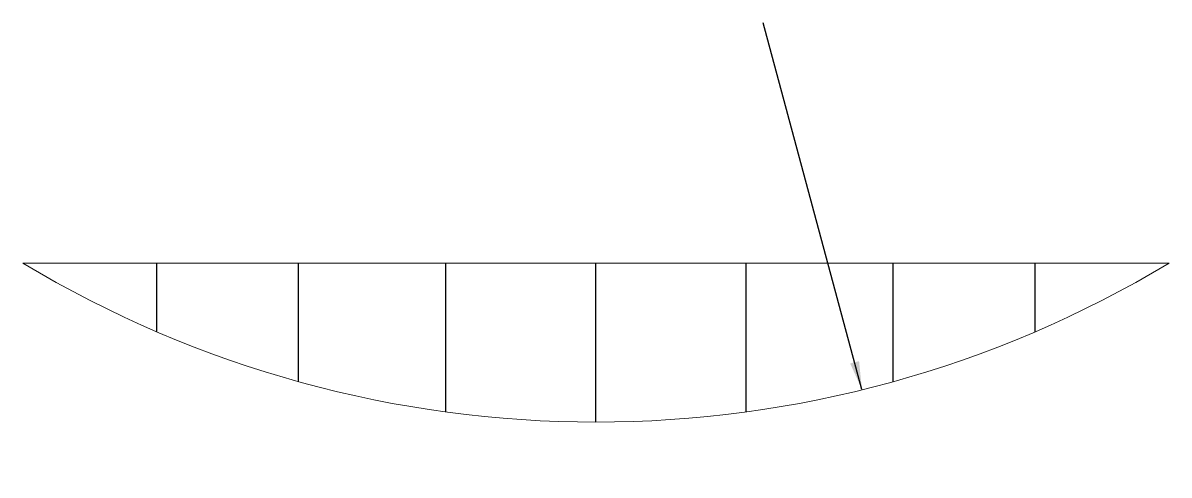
# Model space of a CAD drawing. Header units: millimetres. Extents: x 2777 to 2921, y 1781 to 1838.
import ezdxf

# ---------------------------------------------------------------- set-up
doc = ezdxf.new("R2010")
doc.units = ezdxf.units.MM
doc.layers.add('VMS Kontura', color=7, linetype='Continuous', lineweight=9)
doc.styles.get("Standard").update_dxf_attribs({"font": 'arial.ttf'})
doc.dimstyles.new('AM_ISO$7', dxfattribs={"dimtxt": 3.5, "dimasz": 3.5, "dimexe": 1, "dimexo": 1, "dimgap": 1.5, "dimtad": 1, "dimdsep": 46, "dimtxsty": 'Standard', "dimcen": 0, "dimclrd": 256, "dimclre": 256, "dimclrt": 2, "dimadec": 0, "dimazin": 2, "dimtp": 0.1, "dimtm": 0.1, "dimtfac": 0.71, "dimtdec": 3, "dimtmove": 0, "dimatfit": 3, "dimfxl": 1, "dimlwd": -1, "dimlwe": -1, "dimarcsym": 1})

# ---------------------------------------------------------------- blocks, each defined once
blk = doc.blocks.new('Strelice_8')
for p, q in [((0, -19.87), (0, 0)), ((18.77, -18.6), (18.77, 0)), ((37.2, -14.81), (37.2, 0)), ((54.95, -8.57), (54.95, 0)), ((-54.95, -8.57), (-54.95, 0)), ((-37.2, -14.81), (-37.2, 0)), ((-18.77, -18.6), (-18.77, 0))]:
    blk.add_line(p, q)
at = {"layer": 'VMS Kontura', "color": 0, "ltscale": 50}
blk.add_line((-71.7, 0), (71.7, 0), dxfattribs=at)
at = {"layer": 'VMS Kontura', "color": 1, "ltscale": 1000}
blk.add_arc((0, 119.38), 139.26, 239.0135, 300.9865, dxfattribs=at)
at = {"flags": 4}
for tag, p, rotation in [('R', (24.42, 28.29), 285.8314), ('H1', (-57.67, 12.93), 270), ('H2', (-38.85, 12.93), 270), ('H3', (-20.04, 12.93), 270), ('H4', (-1.21, 12.93), 270), ('H5', (17.82, 12.93), 270), ('H6', (35.18, 12.93), 270), ('H7', (53.36, 12.93), 270), ('P1', (-73.91, -7.17), 270), ('P9', (71.08, -8.78), 270), ('P2', (-57.22, -15.54), 270), ('P8', (55.39, -16.3), 270), ('P3', (-38.66, -21.98), 270), ('P7', (35.95, -22.7), 270), ('P4', (-19.58, -25.86), 270), ('P6', (17.62, -26.11), 270), ('P5', (-2.2, -27.16), 270)]:
    blk.add_attdef(tag, p, '', height=2.5, rotation=rotation, dxfattribs=at)
blk.add_leader([(33.27, -15.78), (20.93, 30.04)], dimstyle='AM_ISO$7')

msp = doc.modelspace()

# ---------------------------------------------------------------- block references
msp.add_blockref('Strelice_8', (2848.82, 1807.71))

doc.saveas('drawing.dxf')
